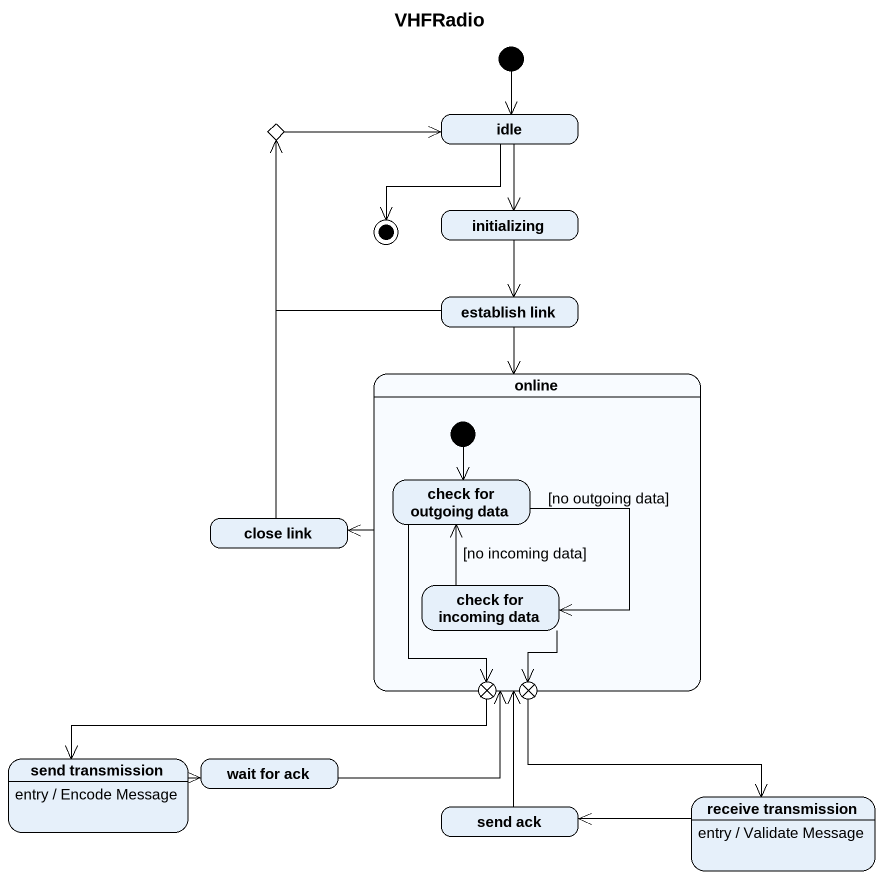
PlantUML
@startuml
title VHFRadio
hide empty description
state choice1 <<choice>>
state idle
state initializing
state "establish link" as establish_link
state online {
  state "check for outgoing data" as check_for_outgoing_data
  state "check for incoming data" as check_for_incoming_data
  [*] --> check_for_outgoing_data
}
state "close link" as close_link
state exit1 <<choice>>
state exit2 <<choice>>
state "send transmission" as send_transmission
send_transmission : entry / Encode Message
state "wait for ack" as wait_for_ack
state "send ack" as send_ack
state "receive transmission" as receive_transmission
receive_transmission : entry / Validate Message
[*] --> idle
choice1 -right-> idle
idle --> initializing
initializing --> establish_link
establish_link -up-> choice1
establish_link --> online
online -left-> close_link
check_for_outgoing_data --> check_for_incoming_data : [no outgoing data]
check_for_outgoing_data --> exit1
close_link -up-> choice1
check_for_incoming_data -up-> check_for_outgoing_data : [no incoming data]
check_for_incoming_data --> exit2
exit1 -left-> send_transmission
exit2 -right-> receive_transmission
send_transmission -right-> wait_for_ack
wait_for_ack -up-> online
send_ack -up-> online
receive_transmission -left-> send_ack
idle --> [*]
@enduml
